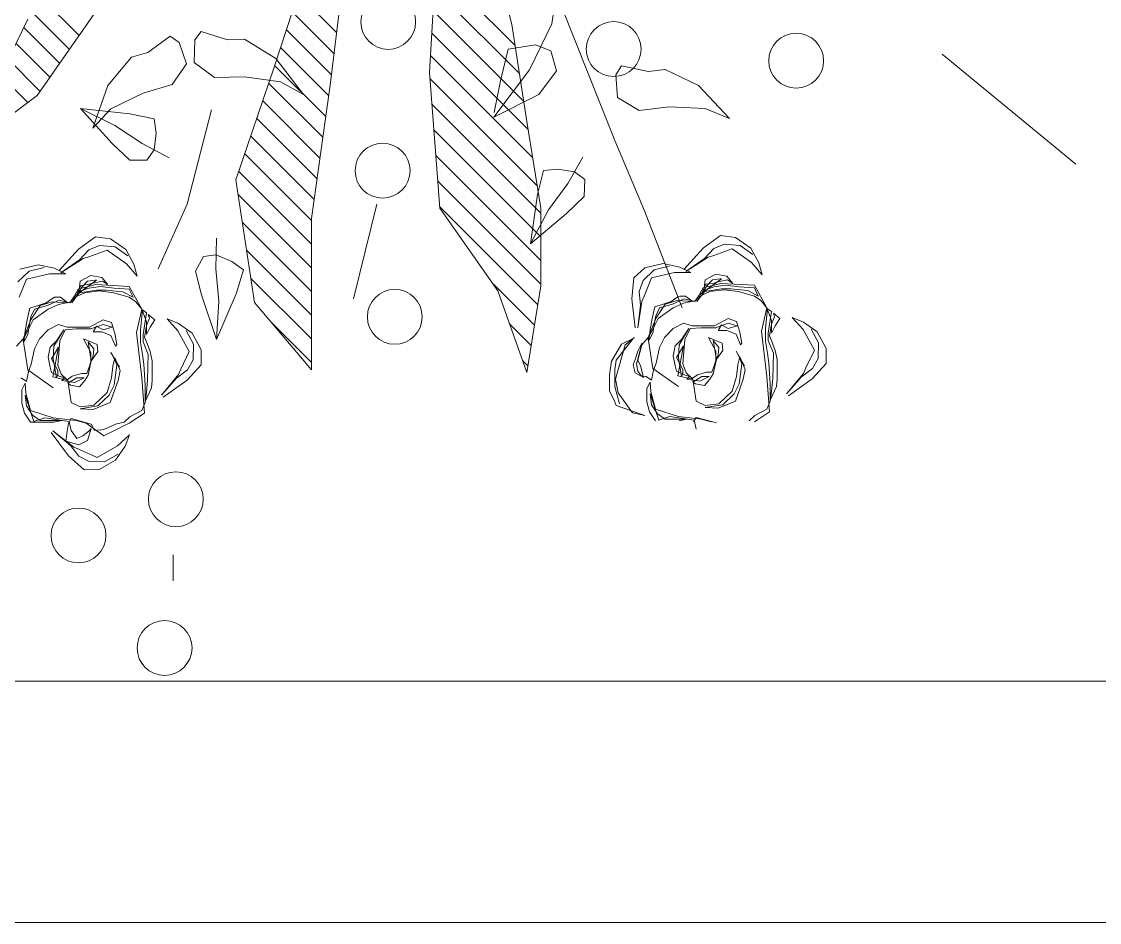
# Model space of a CAD drawing. Header units: millimetres. Extents: x -122165 to 59500, y -31598 to 53500.
# Drawn here: x 11133.9 to 11469.1, y 0 to 280.2 of the extents above; entities that cross this region are included whole.
import ezdxf

# ---------------------------------------------------------------- set-up
doc = ezdxf.new("R2010")
doc.units = ezdxf.units.MM
doc.header["$MEASUREMENT"] = 0
for name, color, linetype, lineweight in [('ARC_A_ R.C.C', 162, 'Continuous', 40), ('ARC_A_R.C.C. Hatch', 8, 'Continuous', 5), ('ARC_A_Steel_1(fabrication)', 46, 'Continuous', 9), ('Lan_Planter', 74, 'Continuous', 13)]:
    doc.layers.add(name, color=color, linetype=linetype, lineweight=lineweight)

# ---------------------------------------------------------------- blocks, each defined once
blk = doc.blocks.new('ARC$1$Existing Layout$0$col gf 180116')
at = {"layer": 'ARC_A_R.C.C. Hatch'}
h = blk.add_hatch(color=256, dxfattribs=at)
h.dxf.hatch_style = 1
h.paths.add_polyline_path([(201.73999, 26.78621), (202.64, 26.78621), (202.64, 26.48621), (201.73999, 26.48621)])
edge = h.paths.add_edge_path()
edge.add_line((216.33999, 22.98621), (216.13999, 22.98621))
edge.add_line((216.13999, 22.98621), (216.13999, 25.58621))
edge.add_line((216.13999, 25.58621), (218.33999, 25.58621))
edge.add_line((218.33999, 25.58621), (218.33999, 22.98621))
edge.add_line((218.33999, 22.98621), (218.03999, 22.98621))
h.paths.add_polyline_path([(207.13999, 25.88621), (207.43999, 25.88621), (207.43999, 26.78621), (207.13999, 26.78621)])
h.paths.add_polyline_path([(208.03999, 20.48621), (208.03999, 20.78621), (207.13999, 20.78621), (207.13999, 20.48621)])
h.paths.add_polyline_path([(202.63999, 32.78621), (202.63999, 32.48621), (201.73999, 32.48621), (201.73999, 32.78621)])
h.paths.add_polyline_path([(191.23999, 20.48621), (191.23999, 20.78621), (190.33999, 20.78621), (190.33999, 20.48621)])
h.paths.add_polyline_path([(184.03999, 20.48621), (184.03999, 20.78621), (183.13999, 20.78621), (183.13999, 20.48621)])
h.paths.add_polyline_path([(220.63999, 14.18621), (220.33999, 14.18621), (220.33999, 13.28621), (220.63999, 13.28621)])
h.paths.add_polyline_path([(220.63999, 20.48621), (220.63999, 20.78621), (219.73999, 20.78621), (219.73999, 20.48621)])
h.paths.add_polyline_path([(220.63999, 25.28621), (220.63999, 25.58621), (219.73999, 25.58621), (219.73999, 25.28621)])
h.paths.add_polyline_path([(220.63999, 32.78621), (220.63999, 32.48621), (219.73999, 32.48621), (219.73999, 32.78621)])
h.paths.add_polyline_path([(220.33999, 37.28621), (220.63999, 37.28621), (220.63999, 38.18621), (220.33999, 38.18621)])
h.paths.add_polyline_path([(201.13999, 43.28621), (201.43999, 43.28621), (201.43999, 44.18621), (201.13999, 44.18621)])
h.paths.add_polyline_path([(196.33999, 43.28621), (196.63999, 43.28621), (196.63999, 44.18621), (196.33999, 44.18621)])
h.paths.add_polyline_path([(190.33999, 43.28621), (190.63999, 43.28621), (190.63999, 44.18621), (190.33999, 44.18621)])
h.paths.add_polyline_path([(207.13999, 43.28621), (207.43999, 43.28621), (207.43999, 44.18621), (207.13999, 44.18621)])
h.paths.add_polyline_path([(220.63999, 56.78621), (220.33999, 56.78621), (220.33999, 55.88621), (220.63999, 55.88621)])
h.paths.add_polyline_path([(220.33999, 50.78621), (220.63999, 50.78621), (220.63999, 49.88621), (220.33999, 49.88621)])
h.paths.add_polyline_path([(226.33999, 50.78621), (226.63999, 50.78621), (226.63999, 49.88621), (226.33999, 49.88621)])
h.paths.add_polyline_path([(220.33999, 43.28621), (220.63999, 43.28621), (220.63999, 44.18621), (220.33999, 44.18621)])
h.paths.add_polyline_path([(232.63999, 44.18621), (232.63999, 43.88621), (231.73999, 43.88621), (231.73999, 44.18621)])
h.paths.add_polyline_path([(232.63999, 50.48621), (232.63999, 50.78621), (231.73999, 50.78621), (231.73999, 50.48621)])
h.paths.add_polyline_path([(232.63999, 55.88621), (232.63999, 56.18621), (231.73999, 56.18621), (231.73999, 55.88621)])
h.paths.add_polyline_path([(213.13999, 43.28621), (213.43999, 43.28621), (213.43999, 44.18621), (213.13999, 44.18621)])
h.paths.add_polyline_path([(226.63999, 7.88621), (226.63999, 8.18621), (225.73999, 8.18621), (225.73999, 7.88621)])
h.paths.add_polyline_path([(226.63999, 13.28621), (226.63999, 13.58621), (225.73999, 13.58621), (225.73999, 13.28621)])
h.paths.add_polyline_path([(201.73999, 20.78621), (201.73999, 20.48621), (202.63999, 20.48621), (202.63999, 20.78621)])
h.paths.add_polyline_path([(184.03999, 25.88621), (184.03999, 26.18621), (183.13999, 26.18621), (183.13999, 25.88621)])
h.paths.add_polyline_path([(183.13999, 14.18621), (183.13999, 13.88621), (184.03999, 13.88621), (184.03999, 14.18621)])
h.paths.add_polyline_path([(202.63999, 13.88621), (202.63999, 14.18621), (201.73999, 14.18621), (201.73999, 13.88621)])
h.paths.add_polyline_path([(196.33999, 13.28621), (196.63999, 13.28621), (196.63999, 14.18621), (196.33999, 14.18621)])
h.paths.add_polyline_path([(190.33999, 13.28621), (190.63999, 13.28621), (190.63999, 14.18621), (190.33999, 14.18621)])
h.paths.add_polyline_path([(196.33999, 25.88621), (196.63999, 25.88621), (196.63999, 26.78621), (196.33999, 26.78621)])
h.paths.add_polyline_path([(190.33999, 25.88621), (190.63999, 25.88621), (190.63999, 26.78621), (190.33999, 26.78621)])
h.paths.add_polyline_path([(214.03999, 13.28621), (214.03999, 13.58621), (213.13999, 13.58621), (213.13999, 13.28621)])
h.paths.add_polyline_path([(213.13999, 20.78621), (213.13999, 20.48621), (214.03999, 20.48621), (214.03999, 20.78621)])
h.paths.add_polyline_path([(213.43999, 26.78621), (213.13999, 26.78621), (213.13999, 25.88621), (213.43999, 25.88621)])
h.paths.add_polyline_path([(214.03999, 32.78621), (214.03999, 32.48621), (213.13999, 32.48621), (213.13999, 32.78621)])
h.paths.add_polyline_path([(214.03999, 7.88621), (214.03999, 8.18621), (213.13999, 8.18621), (213.13999, 7.88621)])
h.paths.add_polyline_path([(226.63999, 20.48621), (226.63999, 20.78621), (225.73999, 20.78621), (225.73999, 20.48621)])
h.paths.add_polyline_path([(226.63999, 25.28621), (226.63999, 25.58621), (225.73999, 25.58621), (225.73999, 25.28621)])
h.paths.add_polyline_path([(226.63999, 32.78621), (226.63999, 32.48621), (225.73999, 32.48621), (225.73999, 32.78621)])
h.paths.add_polyline_path([(226.63999, 37.28621), (226.63999, 37.58621), (225.73999, 37.58621), (225.73999, 37.28621)])
h.paths.add_polyline_path([(225.73999, 44.18621), (225.73999, 43.88621), (226.63999, 43.88621), (226.63999, 44.18621)])
h.paths.add_polyline_path([(226.63999, 56.78621), (226.33999, 56.78621), (226.33999, 55.88621), (226.63999, 55.88621)])
h.paths.add_polyline_path([(214.03999, 55.88621), (214.03999, 56.18621), (213.13999, 56.18621), (213.13999, 55.88621)])
h.paths.add_polyline_path([(213.13999, 37.28621), (213.43999, 37.28621), (213.43999, 38.18621), (213.13999, 38.18621)])
h.paths.add_polyline_path([(214.03999, 50.78621), (213.73999, 50.78621), (213.73999, 49.88621), (214.03999, 49.88621)])
h.paths.add_polyline_path([(207.13999, 37.28621), (207.43999, 37.28621), (207.43999, 38.18621), (207.13999, 38.18621)])
h.paths.add_polyline_path([(207.13999, 49.88621), (207.43999, 49.88621), (207.43999, 50.78621), (207.13999, 50.78621)])
h.paths.add_polyline_path([(183.13999, 50.18621), (183.13999, 49.88621), (184.03999, 49.88621), (184.03999, 50.18621)])
h.paths.add_polyline_path([(183.13999, 38.18621), (183.13999, 37.88621), (184.03999, 37.88621), (184.03999, 38.18621)])
h.paths.add_polyline_path([(201.73999, 37.58621), (201.73999, 37.28621), (202.63999, 37.28621), (202.63999, 37.58621)])
h.paths.add_polyline_path([(196.33999, 37.28621), (196.63999, 37.28621), (196.63999, 38.18621), (196.33999, 38.18621)])
h.paths.add_polyline_path([(190.33999, 37.28621), (190.63999, 37.28621), (190.63999, 38.18621), (190.33999, 38.18621)])
h.paths.add_polyline_path([(201.13999, 49.88621), (201.43999, 49.88621), (201.43999, 50.78621), (201.13999, 50.78621)])
h.paths.add_polyline_path([(196.33999, 49.88621), (196.63999, 49.88621), (196.63999, 50.78621), (196.33999, 50.78621)])
h.paths.add_polyline_path([(190.33999, 49.88621), (190.63999, 49.88621), (190.63999, 50.78621), (190.33999, 50.78621)])
h.paths.add_polyline_path([(220.63999, 8.18621), (220.33999, 8.18621), (220.33999, 7.28621), (220.63999, 7.28621)])
h.paths.add_polyline_path([(195.73999, 20.48621), (195.73999, 20.78621), (196.63999, 20.78621), (196.63999, 20.48621)])
h.paths.add_polyline_path([(183.13999, 43.58621), (183.13999, 43.28621), (184.03999, 43.28621), (184.03999, 43.58621)])
blk = doc.blocks.new('ARC')
at = {"layer": 'ARC_A_Steel_1(fabrication)'}
for p, q in [((7499.96, 75, -1.49), (11999.93, 75, -1.49)), ((7499.96, 0, -1.49), (11999.93, 0, -1.49))]:
    blk.add_line(p, q, dxfattribs=at)
at = {"layer": 'ARC_A_ R.C.C', "extrusion": (4.48937e-09, -4.26518e-20, 1), "xscale": 999.9941761349517, "yscale": 999.9941761349517, "zscale": 999.9941761349517}
blk.add_blockref('ARC$1$Existing Layout$0$col gf 180116', (-183138.93, -13286.14, -0.89), dxfattribs=at)
blk = doc.blocks.new('b-85')
at = {"color": 97, "true_color": 0x446a2a}
for p, q in [((-268.25, 213.2), (-337.17, 305.99)), ((-273.97, 220.9), (-251.45, 243.43)), ((-252.35, 243.87), (-205.7, 220.87)), ((-264.73, 210.75), (-238.45, 237.02)), ((-253.27, 202.81), (-225.46, 230.62)), ((-241.82, 194.86), (-212.47, 224.21)), ((-112.39, 105.07), (-268.25, 213.2)), ((-230.37, 186.91), (-199.05, 218.23)), ((-218.92, 178.97), (-185.16, 212.73)), ((-278.86, 177.92), (-307.48, 151.85)), ((-292.64, 149.55), (-278.86, 177.92)), ((-283.1, 137.28), (-278.86, 177.92)), ((-294.91, 167.81), (-259.87, 155.38)), ((-279.2, 153.05), (-294.91, 167.81)), ((-307.48, 151.85), (-321.27, 137.28)), ((-266.22, 126.35), (-279.2, 153.05)), ((-259.87, 155.38), (-236.77, 135.95)), ((-307.48, 127.31), (-292.64, 149.55)), ((-321.27, 137.28), (-321.27, 123.47)), ((-287.34, 117.34), (-283.1, 137.28)), ((-236.77, 135.95), (-232.82, 122.55)), ((-319.15, 105.07), (-307.48, 127.31)), ((-259, 102.74), (-266.22, 126.35)), ((-321.27, 123.47), (-312.79, 117.34)), ((-312.79, 117.34), (-299, 115.8)), ((-299, 115.8), (-287.34, 117.34)), ((-232.82, 122.55), (-219.63, 104.2)), ((-665.86, 102), (-644.66, 102)), ((-242.15, 90.89), (-259, 102.74)), ((-219.63, 104.2), (-224.67, 97.04)), ((-279.92, 70.55), (-357.32, 90.49)), ((-224.67, 97.04), (-242.15, 90.89)), ((-241.14, 84.57), (-253.44, 68.05)), ((-222.61, 84.2), (-241.14, 84.57)), ((-215.58, 78.96), (-222.61, 84.2)), ((-222.38, 57.41), (-215.58, 78.96)), ((-253.44, 68.05), (-252.92, 43.37)), ((-221.95, 43.45), (-222.38, 57.41)), ((-437.9, 35.28), (-337.17, 50.62)), ((-428.79, -11.5), (-371.97, 45.32)), ((-409.39, -11.5), (-349.08, 48.8)), ((-389.99, -11.5), (-330.24, 48.25)), ((-337.17, 50.62), (-244.93, 19.17)), ((-467.58, -11.5), (-417.73, 38.35)), ((-448.18, -11.5), (-394.85, 41.83)), ((-370.59, -11.5), (-315.77, 43.32)), ((-353.39, -13.69), (-301.3, 38.39)), ((-252.92, 43.37), (-256.91, 13.95)), ((-237.81, 17.78), (-221.95, 43.45)), ((-493.04, -11.5), (-437.9, 35.28)), ((-336.38, -16.08), (-286.84, 33.46)), ((-319.37, -18.47), (-272.37, 28.53)), ((-486.98, -11.5), (-453.07, 22.4)), ((-302.36, -20.86), (-257.9, 23.6)), ((-285.35, -23.25), (-243.42, 18.68)), ((-267.21, -4.99), (-237.81, 17.78)), ((-244.93, 19.17), (-198.27, 3.83)), ((-268.34, -25.64), (-228.83, 13.88)), ((-256.91, 13.95), (-267.21, -4.99)), ((-251.21, -27.9), (-214.23, 9.08)), ((-216.68, -32.17), (-173.71, 10.8)), ((-233.94, -30.03), (-199.63, 4.28)), ((-368.98, -11.5), (-493.04, -11.5)), ((-259.77, -26.84), (-368.98, -11.5)), ((-135.72, -42.18), (-259.77, -26.84)), ((-357.32, -65.19), (-434.72, -46.01)), ((-226.98, -178.25), (-100.31, -51.59)), ((-249.91, -181.79), (-166.61, -98.49)), ((-403.3, -199.39), (-317.2, -113.29)), ((-383.91, -199.39), (-296.21, -111.7)), ((-364.51, -199.39), (-275.22, -110.11)), ((-360.5, -116.57), (-249.17, -108.13)), ((-342.14, -196.42), (-254.23, -108.52)), ((-318.99, -192.67), (-235.29, -108.97)), ((-295.85, -188.92), (-216.99, -110.07)), ((-272.85, -185.33), (-198.7, -111.18)), ((-249.17, -108.13), (-185.55, -111.97)), ((-439.59, -196.89), (-359.17, -116.47)), ((-428.36, -164.12), (-360.5, -116.57)), ((-422.7, -199.39), (-338.18, -114.88)), ((-130.42, -155.68), (-209.94, -175.62)), ((-495.16, -187.89), (-428.36, -164.12)), ((-456.29, -194.18), (-421.21, -159.11)), ((-285.82, -161), (-267.28, -197.79)), ((-247.03, -190.08), (-285.82, -161)), ((-256.09, -166.39), (-281.99, -161.15)), ((-230.24, -172.69), (-256.09, -166.39)), ((-472.98, -191.48), (-455.15, -173.65)), ((-209.94, -175.62), (-289.46, -187.89)), ((-226.5, -195.11), (-230.24, -172.69)), ((-489.68, -188.78), (-485.27, -184.37)), ((-424.12, -199.39), (-495.16, -187.89)), ((-349.36, -196.75), (-389.81, -190.95)), ((-389.81, -190.95), (-364.86, -220.56)), ((-361.99, -205.82), (-389.81, -190.95)), ((-289.46, -187.89), (-360.5, -199.39)), ((-209.36, -208.51), (-247.03, -190.08)), ((-360.5, -199.39), (-424.12, -199.39)), ((-329.6, -201.76), (-349.36, -196.75)), ((-328.51, -213.47), (-329.6, -201.76)), ((-267.28, -197.79), (-247.88, -212.33)), ((-231.59, -207.65), (-226.5, -195.11)), ((-340.33, -221.51), (-361.99, -205.82)), ((-247.88, -212.33), (-231.59, -207.65)), ((-191.05, -211.33), (-209.36, -208.51)), ((-364.86, -220.56), (-350.83, -234.9)), ((-330.58, -227.19), (-328.51, -213.47)), ((-304.98, -260), (-195.09, -216.48)), ((-318.56, -234.02), (-340.33, -221.51)), ((-337.03, -235.43), (-330.58, -227.19)), ((-362.7, -284.31), (-304.98, -260)), ((-269.77, -262.42), (-280.42, -280.05)), ((-251.29, -261.01), (-269.77, -262.42)), ((-243.79, -265.54), (-251.29, -261.01)), ((-248.48, -287.64), (-243.79, -265.54)), ((-280.42, -280.05), (-277.53, -304.56)), ((-246.71, -301.51), (-248.48, -287.64)), ((-277.53, -304.56), (-278.67, -334.23)), ((-260.03, -328.58), (-246.71, -301.51)), ((-287.11, -354.07), (-260.03, -328.58)), ((-278.67, -334.23), (-287.11, -354.07)), ((-324.45, -638.06), (-234.32, -528.39))]:
    blk.add_line(p, q, dxfattribs=at)
at = {"color": 30, "true_color": 0xef731a}
for p, q in [((-467.69, 224.78), (-473.63, 230.15)), ((-528.55, 223.7), (-535.98, 218.87)), ((-513.71, 223.17), (-535.23, 216.19)), ((-530.04, 217.26), (-522.62, 222.09)), ((-520.39, 225.85), (-528.55, 223.7)), ((-526.33, 218.87), (-518.16, 221.02)), ((-522.62, 222.09), (-513.71, 223.17)), ((-509.26, 225.85), (-520.39, 225.85)), ((-518.16, 221.02), (-512.23, 222.63)), ((-512.23, 222.63), (-504.06, 223.17)), ((-504.06, 223.17), (-509.26, 225.85)), ((-507.77, 200.08), (-492.93, 221.02)), ((-499.61, 226.39), (-502.58, 222.09)), ((-502.58, 222.09), (-494.41, 220.48)), ((-492.93, 221.02), (-468.44, 224.78)), ((-469.92, 224.24), (-461.01, 223.17)), ((-463.98, 221.02), (-469.92, 224.24)), ((-468.44, 224.78), (-452.11, 216.73)), ((-451.37, 218.34), (-467.69, 224.78)), ((-450.62, 218.87), (-463.98, 221.02)), ((-461.01, 223.17), (-452.11, 221.56)), ((-452.11, 221.56), (-442.46, 219.41)), ((-418.71, 222.09), (-433.55, 228)), ((-420.94, 229.07), (-412.03, 219.95)), ((-414.26, 203.31), (-418.71, 222.09)), ((-410.54, 227.46), (-406.83, 212.43)), ((-535.98, 218.87), (-535.98, 212.43)), ((-535.98, 212.43), (-535.98, 199.55)), ((-535.23, 216.19), (-532.27, 207.06)), ((-534.49, 210.82), (-530.04, 217.26)), ((-532.27, 200.08), (-526.33, 218.87)), ((-494.41, 220.48), (-488.48, 218.34)), ((-488.48, 218.34), (-475.86, 215.65)), ((-475.86, 215.65), (-467.69, 211.36)), ((-452.11, 216.73), (-443.2, 204.38)), ((-440.23, 210.82), (-451.37, 218.34)), ((-449.14, 218.34), (-450.62, 218.87)), ((-443.2, 215.65), (-449.14, 218.34)), ((-440.23, 204.92), (-443.2, 215.65)), ((-442.46, 219.41), (-440.23, 212.43)), ((-440.23, 212.43), (-438.01, 205.99)), ((-412.03, 219.95), (-409.06, 207.6)), ((-406.83, 212.43), (-409.8, 199.01)), ((-532.27, 207.06), (-535.23, 187.2)), ((-534.49, 193.11), (-534.49, 210.82)), ((-490.7, 202.77), (-482.54, 204.38)), ((-482.54, 204.38), (-474.37, 202.77)), ((-467.69, 211.36), (-460.27, 204.38)), ((-460.27, 204.38), (-455.82, 195.79)), ((-443.2, 204.38), (-439.49, 195.79)), ((-437.26, 201.16), (-440.23, 210.82)), ((-435.78, 195.25), (-440.23, 204.92)), ((-438.01, 205.99), (-434.3, 200.62)), ((-414.26, 189.88), (-414.26, 203.31)), ((-544.39, 201.95), (-563.54, 187.65)), ((-556.41, 183.3), (-542.92, 200.38)), ((-542.92, 200.38), (-554.98, 186.12)), ((-535.98, 199.55), (-534.49, 193.11)), ((-534.49, 181.3), (-532.27, 200.08)), ((-498.87, 200.62), (-501.84, 188.27)), ((-484.02, 200.08), (-499.61, 197.4)), ((-499.61, 197.4), (-497.38, 196.33)), ((-499.61, 190.96), (-498.12, 195.25)), ((-474.37, 195.79), (-498.87, 200.62)), ((-498.12, 195.25), (-495.16, 201.69)), ((-497.38, 196.33), (-493.67, 196.33)), ((-489.22, 196.33), (-496.64, 193.64)), ((-495.16, 201.69), (-490.7, 202.77)), ((-493.67, 196.33), (-484.02, 201.69)), ((-469.18, 194.72), (-489.22, 196.33)), ((-484.02, 201.69), (-474.37, 195.79)), ((-473.63, 199.55), (-484.02, 200.08)), ((-474.37, 202.77), (-469.18, 197.4)), ((-460.27, 191.5), (-473.63, 199.55)), ((-469.18, 197.4), (-460.27, 191.5)), ((-460.27, 190.42), (-469.18, 194.72)), ((-455.82, 195.79), (-458.05, 188.81)), ((-439.49, 195.79), (-437.26, 185.59)), ((-438.01, 188.27), (-437.26, 201.16)), ((-438.01, 186.66), (-435.78, 195.25)), ((-434.3, 200.62), (-433.55, 199.01)), ((-433.55, 199.01), (-433.55, 194.18)), ((-409.8, 199.01), (-414.26, 189.88)), ((-411.77, 195.48), (-394.1, 179.39)), ((-563.54, 187.65), (-574.89, 174.8)), ((-554.98, 186.12), (-563.83, 179.28)), ((-554.53, 179.15), (-551.56, 189.88)), ((-551.56, 189.88), (-543.4, 188.81)), ((-542.66, 185.59), (-549.34, 180.76)), ((-543.4, 188.81), (-536.72, 187.74)), ((-535.23, 187.2), (-542.66, 185.59)), ((-533.01, 185.59), (-537.46, 168.95)), ((-536.72, 187.74), (-533.01, 185.59)), ((-519.65, 185.59), (-523.36, 178.07)), ((-501.84, 188.27), (-519.65, 185.59)), ((-507.03, 178.61), (-505.55, 186.13)), ((-505.55, 186.13), (-504.06, 188.27)), ((-504.06, 188.27), (-499.61, 180.76)), ((-503.32, 182.37), (-501.84, 193.11)), ((-501.84, 193.11), (-499.61, 190.96)), ((-496.64, 193.64), (-501.09, 188.81)), ((-501.09, 188.81), (-498.12, 184.52)), ((-459.53, 181.3), (-460.27, 190.42)), ((-458.05, 188.81), (-458.05, 170.56)), ((-433.55, 194.18), (-438.01, 188.27)), ((-432.81, 182.91), (-438.01, 186.66)), ((-437.26, 185.59), (-426.87, 179.68)), ((-413.39, 194.06), (-402.77, 178.7)), ((-401.62, 175.76), (-413.39, 194.06)), ((-563.83, 179.28), (-568.13, 170.84)), ((-564.98, 164.23), (-558.19, 178.69)), ((-558.19, 178.69), (-556.41, 183.3)), ((-550.82, 172.17), (-554.53, 179.15)), ((-549.34, 180.76), (-547.11, 175.93)), ((-536.72, 173.24), (-534.49, 181.3)), ((-525.59, 167.34), (-524.84, 178.07)), ((-524.84, 178.07), (-522.62, 163.58)), ((-523.36, 178.07), (-521.88, 166.8)), ((-501.84, 174.32), (-507.03, 178.61)), ((-499.61, 174.85), (-503.32, 182.37)), ((-499.61, 180.76), (-499.61, 174.85)), ((-498.12, 184.52), (-495.9, 177)), ((-495.9, 177), (-495.9, 172.71)), ((-459.53, 169.48), (-459.53, 181.3)), ((-438.01, 185.05), (-428.36, 177.54)), ((-433.55, 182.37), (-438.01, 185.05)), ((-429.84, 174.32), (-433.55, 182.37)), ((-419.45, 164.65), (-432.81, 182.91)), ((-431.33, 180.76), (-423.9, 177.54)), ((-429.84, 178.61), (-431.33, 180.76)), ((-429.84, 179.15), (-425.39, 177)), ((-420.19, 178.07), (-429.84, 179.15)), ((-427.62, 164.65), (-429.84, 178.61)), ((-428.36, 177.54), (-426.13, 171.1)), ((-426.87, 179.68), (-423.16, 165.19)), ((-425.39, 177), (-420.19, 172.17)), ((-423.9, 177.54), (-423.16, 172.17)), ((-415.74, 169.48), (-420.19, 178.07)), ((-402.77, 178.7), (-394.62, 171.03)), ((-394.1, 179.39), (-384.05, 165.49)), ((-574.89, 174.8), (-574.6, 162.56)), ((-568.13, 170.84), (-568.38, 158.09)), ((-541.17, 168.95), (-550.82, 172.17)), ((-547.11, 175.93), (-543.4, 171.1)), ((-547.11, 158.75), (-536.72, 173.24)), ((-543.4, 171.1), (-541.17, 168.95)), ((-537.46, 168.95), (-542.66, 166.26)), ((-497.38, 171.63), (-501.84, 174.32)), ((-485.51, 168.95), (-497.38, 171.63)), ((-495.9, 172.71), (-489.96, 170.56)), ((-489.96, 170.56), (-486.25, 169.48)), ((-486.25, 169.48), (-478.09, 163.58)), ((-469.92, 171.63), (-485.51, 168.95)), ((-485.51, 169.48), (-481.8, 167.34)), ((-478.83, 169.48), (-485.51, 169.48)), ((-475.86, 171.1), (-478.83, 169.48)), ((-467.69, 175.39), (-475.86, 171.1)), ((-475.86, 166.8), (-469.92, 171.63)), ((-472.15, 164.12), (-467.69, 175.39)), ((-455.82, 159.29), (-459.53, 169.48)), ((-458.05, 170.56), (-452.11, 159.29)), ((-428.36, 162.51), (-429.84, 174.32)), ((-426.13, 171.1), (-424.65, 161.43)), ((-423.16, 172.17), (-421.68, 166.26)), ((-420.19, 172.17), (-419.45, 165.73)), ((-417.22, 160.36), (-415.74, 169.48)), ((-400.3, 170.99), (-401.62, 175.76)), ((-394.95, 155.94), (-400.3, 170.99)), ((-394.62, 171.03), (-391.17, 162.21)), ((-574.6, 162.56), (-567.03, 149.06)), ((-555.37, 147.48), (-564.98, 164.23)), ((-542.66, 166.26), (-541.91, 158.75)), ((-519.65, 153.38), (-525.59, 167.34)), ((-522.62, 163.58), (-513.71, 154.45)), ((-521.88, 166.8), (-511.48, 156.06)), ((-481.8, 167.34), (-475.86, 166.8)), ((-478.09, 163.58), (-472.15, 164.12)), ((-464.73, 152.84), (-461.76, 160.36)), ((-461.76, 167.34), (-457.3, 164.65)), ((-461.76, 160.36), (-461.76, 167.34)), ((-457.3, 164.65), (-460.27, 159.29)), ((-460.27, 159.29), (-458.05, 151.77)), ((-458.05, 151.77), (-455.82, 159.29)), ((-452.11, 159.29), (-454.33, 152.31)), ((-429.84, 150.7), (-428.36, 162.51)), ((-427.62, 157.14), (-427.62, 164.65)), ((-424.65, 161.43), (-426.13, 150.16)), ((-423.16, 165.19), (-424.65, 137.81)), ((-423.16, 155.53), (-417.22, 160.36)), ((-420.19, 159.82), (-423.16, 155.53)), ((-421.68, 166.26), (-420.19, 159.82)), ((-419.45, 165.73), (-419.45, 164.65)), ((-391.17, 162.21), (-392.16, 149.5)), ((-384.05, 165.49), (-385.53, 153.34)), ((-568.38, 158.09), (-562.1, 147.06)), ((-536.72, 137.81), (-547.11, 158.75)), ((-541.91, 158.75), (-537.46, 149.09)), ((-501.84, 146.94), (-519.65, 153.38)), ((-513.71, 154.45), (-505.55, 150.16)), ((-511.48, 156.06), (-499.61, 152.31)), ((-499.61, 152.31), (-489.96, 151.23)), ((-478.83, 152.84), (-490.7, 145.86)), ((-489.96, 151.23), (-483.28, 149.62)), ((-484.76, 149.62), (-478.83, 152.84)), ((-473.63, 149.09), (-464.73, 152.84)), ((-454.33, 152.31), (-463.24, 149.62)), ((-433.55, 137.81), (-429.84, 150.7)), ((-429.1, 143.18), (-427.62, 157.14)), ((-406.14, 140.2), (-394.95, 155.94)), ((-385.53, 153.34), (-394.39, 140.64)), ((-567.03, 149.06), (-555.68, 141.3)), ((-546.19, 137.69), (-555.37, 147.48)), ((-537.46, 149.09), (-535.98, 142.11)), ((-535.98, 142.11), (-531.52, 137.28)), ((-505.55, 150.16), (-489.22, 148.01)), ((-493.67, 145.33), (-501.84, 146.94)), ((-483.28, 149.62), (-493.67, 145.33)), ((-489.22, 148.01), (-484.76, 149.62)), ((-472.15, 148.01), (-473.63, 149.09)), ((-463.24, 149.62), (-472.15, 148.01)), ((-433.55, 134.59), (-429.1, 143.18)), ((-426.13, 150.16), (-426.87, 137.81)), ((-392.16, 149.5), (-399.49, 139.13)), ((-555.68, 141.3), (-546.19, 137.69)), ((-528.55, 125.46), (-536.72, 137.81)), ((-531.52, 137.28), (-526.33, 127.61)), ((-424.65, 137.81), (-443.2, 127.61)), ((-437.26, 132.44), (-433.55, 137.81)), ((-426.87, 137.81), (-433.55, 134.59)), ((-416.23, 131.35), (-406.14, 140.2)), ((-406.43, 134.02), (-416.23, 131.35)), ((-394.39, 140.64), (-406.43, 134.02)), ((-499.61, 127.61), (-528.55, 125.46)), ((-526.33, 127.61), (-519.65, 124.93)), ((-519.65, 124.93), (-511.48, 123.85)), ((-518.91, 124.93), (-507.77, 119.56)), ((-505.55, 124.93), (-518.91, 124.93)), ((-511.48, 123.85), (-501.09, 122.78)), ((-488.48, 126), (-505.55, 124.93)), ((-462.5, 131.91), (-499.61, 127.61)), ((-480.31, 127.08), (-488.48, 126)), ((-470.66, 128.69), (-480.31, 127.08)), ((-480.31, 122.24), (-469.92, 126.54)), ((-478.09, 120.63), (-469.92, 123.85)), ((-460.27, 128.69), (-470.66, 128.69)), ((-469.92, 126.54), (-463.98, 126.54)), ((-469.92, 123.85), (-466.21, 125.46)), ((-466.21, 125.46), (-456.56, 123.85)), ((-463.98, 126.54), (-446.17, 123.85)), ((-463.98, 123.85), (-453.59, 123.85)), ((-458.05, 120.63), (-463.98, 123.85)), ((-443.2, 127.61), (-462.5, 131.91)), ((-443.94, 127.08), (-460.27, 128.69)), ((-456.56, 123.85), (-450.62, 121.17)), ((-453.59, 123.85), (-443.2, 127.61)), ((-446.17, 123.85), (-443.94, 127.08)), ((-443.2, 127.61), (-437.26, 132.44)), ((-507.77, 119.56), (-501.84, 119.02)), ((-501.84, 119.02), (-495.16, 119.02)), ((-501.09, 122.78), (-480.31, 122.24)), ((-495.16, 119.02), (-485.51, 119.02)), ((-485.51, 119.02), (-478.09, 120.63)), ((-452.11, 116.88), (-458.05, 120.63)), ((-447.65, 122.24), (-452.11, 116.88)), ((-450.62, 121.17), (-447.65, 122.24)), ((-515.34, 109.93), (-501.42, 90.5)), ((-513.75, 111.37), (-499.72, 99.04)), ((-496.94, 97.55), (-513.75, 111.37)), ((-451.14, 106.9), (-461.1, 97.91)), ((-454.92, 97.48), (-451.14, 106.9)), ((-357.32, 90.49), (-410.33, 114.27)), ((-499.72, 99.04), (-493.06, 90.05)), ((-492.36, 95.69), (-496.94, 97.55)), ((-461.1, 97.91), (-478.03, 88.62)), ((-462.9, 86.29), (-454.92, 97.48)), ((-501.42, 90.5), (-488.79, 78.91)), ((-493.06, 90.05), (-484.7, 85.6)), ((-478.03, 88.62), (-492.36, 95.69)), ((-471.96, 85.11), (-460.8, 91.18)), ((-484.7, 85.6), (-471.96, 85.11)), ((-476.54, 78.97), (-462.9, 86.29)), ((-431.59, 78.67), (-412.16, 83.68)), ((-412.16, 83.68), (-400.08, 77)), ((-488.79, 78.91), (-476.54, 78.97)), ((-468.26, 66.24), (-431.59, 78.67)), ((-400.08, 77), (-398.82, 66.61)), ((-430.64, 50.28), (-468.26, 66.24)), ((-436.76, 64.57), (-468.26, 66.24)), ((-410.11, 66.79), (-436.76, 64.57)), ((-385, 66.23), (-410.11, 66.79)), ((-398.82, 66.61), (-404.15, 53.8)), ((-404.15, 53.8), (-411.14, 44.34)), ((-411.14, 44.34), (-430.64, 50.28)), ((-350.83, -234.9), (-337.03, -235.43)), ((-517.85, -259.6), (-510.42, -255.84)), ((-510.42, -255.84), (-497.06, -255.84)), ((-497.06, -255.84), (-485.93, -257.45)), ((-530.46, -284.83), (-522.3, -261.21)), ((-511.91, -262.82), (-528.24, -274.63)), ((-522.3, -261.21), (-517.85, -259.6)), ((-506.71, -260.13), (-520.81, -263.89)), ((-500.78, -260.67), (-511.91, -262.82)), ((-492.61, -260.13), (-506.71, -260.13)), ((-472.57, -268.72), (-500.78, -260.67)), ((-485.19, -261.21), (-492.61, -260.13)), ((-485.93, -257.45), (-471.83, -265.5)), ((-467.38, -275.16), (-485.19, -261.21)), ((-466.63, -276.24), (-472.57, -268.72)), ((-471.83, -265.5), (-467.38, -275.16)), ((-528.24, -274.63), (-530.46, -284.83)), ((-499.29, -283.75), (-495.58, -276.77)), ((-489.64, -281.07), (-499.29, -283.75)), ((-497.81, -281.61), (-498.55, -285.9)), ((-494.1, -278.92), (-497.81, -281.61)), ((-495.58, -276.77), (-488.9, -275.16)), ((-488.16, -277.85), (-494.1, -278.92)), ((-485.19, -278.92), (-489.64, -281.07)), ((-488.9, -275.16), (-484.45, -276.77)), ((-482.22, -279.46), (-488.16, -277.85)), ((-472.57, -282.14), (-485.19, -278.92)), ((-484.45, -276.77), (-477.77, -278.92)), ((-471.09, -282.14), (-482.22, -279.46)), ((-477.77, -278.92), (-471.09, -282.14)), ((-466.63, -287.51), (-472.57, -282.14)), ((-458.47, -276.77), (-434.72, -274.09)), ((-458.47, -278.92), (-439.91, -281.07)), ((-436.95, -282.14), (-458.47, -278.92)), ((-439.91, -281.07), (-428.78, -280)), ((-432.49, -284.29), (-436.95, -282.14)), ((-434.72, -274.09), (-417.65, -275.7)), ((-428.78, -280), (-419.88, -283.22)), ((-417.65, -275.7), (-409.48, -284.83)), ((-527.49, -288.58), (-534.92, -293.42)), ((-512.65, -289.12), (-534.17, -296.1)), ((-528.98, -295.03), (-521.56, -290.2)), ((-519.33, -286.44), (-527.49, -288.58)), ((-525.27, -293.42), (-517.1, -291.27)), ((-521.56, -290.2), (-512.65, -289.12)), ((-508.2, -286.44), (-519.33, -286.44)), ((-517.1, -291.27), (-511.17, -289.66)), ((-511.17, -289.66), (-503, -289.12)), ((-503, -289.12), (-508.2, -286.44)), ((-506.71, -312.21), (-491.87, -291.27)), ((-498.55, -285.9), (-501.52, -290.2)), ((-501.52, -290.2), (-493.35, -291.81)), ((-491.87, -291.27), (-467.38, -287.51)), ((-468.86, -288.05), (-459.95, -289.12)), ((-462.92, -291.27), (-468.86, -288.05)), ((-467.38, -287.51), (-451.05, -295.56)), ((-450.31, -293.95), (-466.63, -287.51)), ((-449.56, -293.42), (-462.92, -291.27)), ((-459.95, -289.12), (-451.05, -290.73)), ((-451.05, -290.73), (-441.4, -292.88)), ((-442.17, -315.21), (-362.7, -284.31)), ((-417.65, -290.2), (-432.49, -284.29)), ((-419.88, -283.22), (-410.97, -292.34)), ((-413.2, -308.98), (-417.65, -290.2)), ((-409.48, -284.83), (-405.77, -299.86)), ((-534.17, -296.1), (-531.21, -305.23)), ((-533.43, -301.47), (-528.98, -295.03)), ((-531.21, -312.21), (-525.27, -293.42)), ((-493.35, -291.81), (-487.42, -293.95)), ((-487.42, -293.95), (-474.8, -296.64)), ((-474.8, -296.64), (-466.63, -300.93)), ((-451.05, -295.56), (-442.14, -307.91)), ((-439.17, -301.47), (-450.31, -293.95)), ((-448.08, -293.95), (-449.56, -293.42)), ((-442.14, -296.64), (-448.08, -293.95)), ((-439.17, -307.37), (-442.14, -296.64)), ((-441.4, -292.88), (-439.17, -299.86)), ((-439.17, -299.86), (-436.95, -306.3)), ((-410.97, -292.34), (-408, -304.69)), ((-405.77, -299.86), (-408.74, -313.28)), ((-531.21, -305.23), (-534.17, -325.09)), ((-533.43, -319.18), (-533.43, -301.47)), ((-489.64, -309.52), (-481.48, -307.91)), ((-481.48, -307.91), (-473.31, -309.52)), ((-466.63, -300.93), (-459.21, -307.91)), ((-459.21, -307.91), (-454.76, -316.5)), ((-442.14, -307.91), (-438.43, -316.5)), ((-436.2, -311.13), (-439.17, -301.47)), ((-434.72, -317.04), (-439.17, -307.37)), ((-436.95, -306.3), (-433.23, -311.67)), ((-413.2, -322.4), (-413.2, -308.98)), ((-534.92, -312.74), (-533.43, -319.18)), ((-533.43, -330.99), (-531.21, -312.21)), ((-497.81, -311.67), (-500.78, -324.02)), ((-482.96, -312.21), (-498.55, -314.89)), ((-498.55, -314.89), (-496.32, -315.96)), ((-498.55, -321.33), (-497.06, -317.04)), ((-473.31, -316.5), (-497.81, -311.67)), ((-497.06, -317.04), (-494.1, -310.59)), ((-496.32, -315.96), (-492.61, -315.96)), ((-488.16, -315.96), (-495.58, -318.65)), ((-494.1, -310.59), (-489.64, -309.52)), ((-492.61, -315.96), (-482.96, -310.59)), ((-468.12, -317.57), (-488.16, -315.96)), ((-482.96, -310.59), (-473.31, -316.5)), ((-472.57, -312.74), (-482.96, -312.21)), ((-473.31, -309.52), (-468.12, -314.89)), ((-459.21, -320.79), (-472.57, -312.74)), ((-468.12, -314.89), (-459.21, -320.79)), ((-459.21, -321.87), (-468.12, -317.57)), ((-454.76, -316.5), (-456.99, -323.48)), ((-438.43, -316.5), (-436.2, -326.7)), ((-436.95, -324.02), (-436.2, -311.13)), ((-436.95, -325.63), (-434.72, -317.04)), ((-433.23, -311.67), (-432.49, -313.28)), ((-432.49, -313.28), (-432.49, -318.11)), ((-408.74, -313.28), (-413.2, -322.4)), ((-410.71, -316.81), (-393.04, -332.9)), ((-534.17, -325.09), (-541.6, -326.7)), ((-531.95, -326.7), (-536.4, -343.34)), ((-535.66, -324.55), (-531.95, -326.7)), ((-518.59, -326.7), (-522.3, -334.22)), ((-500.78, -324.02), (-518.59, -326.7)), ((-505.97, -333.68), (-504.49, -326.16)), ((-504.49, -326.16), (-503, -324.02)), ((-503, -324.02), (-498.55, -331.53)), ((-502.26, -329.92), (-500.78, -319.18)), ((-500.78, -319.18), (-498.55, -321.33)), ((-495.58, -318.65), (-500.03, -323.48)), ((-500.03, -323.48), (-497.06, -327.77)), ((-458.47, -330.99), (-459.21, -321.87)), ((-456.99, -323.48), (-456.99, -341.73)), ((-432.49, -318.11), (-436.95, -324.02)), ((-431.75, -329.38), (-436.95, -325.63)), ((-436.2, -326.7), (-425.81, -332.6)), ((-412.33, -318.23), (-401.71, -333.59)), ((-400.56, -336.53), (-412.33, -318.23)), ((-535.66, -339.05), (-533.43, -330.99)), ((-524.53, -344.95), (-523.78, -334.22)), ((-523.78, -334.22), (-521.56, -348.71)), ((-522.3, -334.22), (-520.81, -345.49)), ((-500.78, -337.97), (-505.97, -333.68)), ((-498.55, -337.44), (-502.26, -329.92)), ((-498.55, -331.53), (-498.55, -337.44)), ((-497.06, -327.77), (-494.84, -335.29)), ((-494.84, -335.29), (-494.84, -339.58)), ((-458.47, -342.8), (-458.47, -330.99)), ((-436.95, -327.24), (-427.3, -334.75)), ((-432.49, -329.92), (-436.95, -327.24)), ((-428.78, -337.97), (-432.49, -329.92)), ((-418.39, -347.64), (-431.75, -329.38)), ((-430.27, -331.53), (-422.84, -334.75)), ((-428.78, -333.68), (-430.27, -331.53)), ((-428.78, -333.14), (-424.33, -335.29)), ((-419.13, -334.22), (-428.78, -333.14)), ((-426.55, -347.64), (-428.78, -333.68)), ((-427.3, -334.75), (-425.07, -341.19)), ((-425.81, -332.6), (-422.1, -347.1)), ((-424.33, -335.29), (-419.13, -340.12)), ((-422.84, -334.75), (-422.1, -340.12)), ((-414.68, -342.8), (-419.13, -334.22)), ((-401.71, -333.59), (-393.56, -341.26)), ((-393.04, -332.9), (-382.99, -346.8)), ((-496.32, -340.66), (-500.78, -337.97)), ((-484.45, -343.34), (-496.32, -340.66)), ((-494.84, -339.58), (-488.9, -341.73)), ((-488.9, -341.73), (-485.19, -342.8)), ((-485.19, -342.8), (-477.02, -348.71)), ((-468.86, -340.66), (-484.45, -343.34)), ((-484.45, -342.8), (-480.74, -344.95)), ((-477.77, -342.8), (-484.45, -342.8)), ((-474.8, -341.19), (-477.77, -342.8)), ((-466.63, -336.9), (-474.8, -341.19)), ((-474.8, -345.49), (-468.86, -340.66)), ((-471.09, -348.17), (-466.63, -336.9)), ((-454.76, -353), (-458.47, -342.8)), ((-456.99, -341.73), (-451.05, -353)), ((-427.3, -349.78), (-428.78, -337.97)), ((-425.07, -341.19), (-423.59, -350.86)), ((-422.1, -340.12), (-420.62, -346.03)), ((-419.13, -340.12), (-418.39, -346.56)), ((-416.16, -351.93), (-414.68, -342.8)), ((-399.24, -341.3), (-400.56, -336.53)), ((-393.89, -356.35), (-399.24, -341.3)), ((-393.56, -341.26), (-390.11, -350.08)), ((-518.59, -358.91), (-524.53, -344.95)), ((-521.56, -348.71), (-512.65, -357.84)), ((-520.81, -345.49), (-510.42, -356.23)), ((-480.74, -344.95), (-474.8, -345.49)), ((-477.02, -348.71), (-471.09, -348.17)), ((-463.67, -359.45), (-460.7, -351.93)), ((-460.7, -344.95), (-456.24, -347.64)), ((-460.7, -351.93), (-460.7, -344.95)), ((-456.24, -347.64), (-459.21, -353)), ((-459.21, -353), (-456.99, -360.52)), ((-456.99, -360.52), (-454.76, -353)), ((-451.05, -353), (-453.27, -359.98)), ((-428.78, -361.59), (-427.3, -349.78)), ((-426.55, -355.15), (-426.55, -347.64)), ((-423.59, -350.86), (-425.07, -362.13)), ((-422.1, -347.1), (-423.59, -374.48)), ((-422.1, -356.76), (-416.16, -351.93)), ((-419.13, -352.47), (-422.1, -356.76)), ((-420.62, -346.03), (-419.13, -352.47)), ((-418.39, -346.56), (-418.39, -347.64)), ((-390.11, -350.08), (-391.1, -362.79)), ((-382.99, -346.8), (-384.47, -358.95)), ((-500.78, -365.35), (-518.59, -358.91)), ((-512.65, -357.84), (-504.49, -362.13)), ((-510.42, -356.23), (-498.55, -359.98)), ((-504.49, -362.13), (-488.16, -364.28)), ((-498.55, -359.98), (-488.9, -361.06)), ((-477.77, -359.45), (-489.64, -366.42)), ((-488.9, -361.06), (-482.22, -362.67)), ((-483.7, -362.67), (-477.77, -359.45)), ((-472.57, -363.2), (-463.67, -359.45)), ((-453.27, -359.98), (-462.18, -362.67)), ((-432.49, -374.48), (-428.78, -361.59)), ((-428.04, -369.11), (-426.55, -355.15)), ((-425.07, -362.13), (-425.81, -374.48)), ((-405.08, -372.09), (-393.89, -356.35)), ((-384.47, -358.95), (-393.33, -371.65)), ((-534.92, -370.18), (-530.46, -375.01)), ((-492.61, -366.96), (-500.78, -365.35)), ((-482.22, -362.67), (-492.61, -366.96)), ((-488.16, -364.28), (-483.7, -362.67)), ((-471.09, -364.28), (-472.57, -363.2)), ((-462.18, -362.67), (-471.09, -364.28)), ((-432.49, -377.7), (-428.04, -369.11)), ((-391.1, -362.79), (-398.43, -373.16)), ((-527.49, -386.82), (-535.66, -374.48)), ((-530.46, -375.01), (-525.27, -384.68)), ((-423.59, -374.48), (-442.14, -384.68)), ((-442.14, -384.68), (-436.2, -379.85)), ((-436.2, -379.85), (-432.49, -374.48)), ((-425.81, -374.48), (-432.49, -377.7)), ((-415.17, -380.94), (-405.08, -372.09)), ((-405.37, -378.27), (-415.17, -380.94)), ((-393.33, -371.65), (-405.37, -378.27)), ((-498.55, -384.68), (-527.49, -386.82)), ((-525.27, -384.68), (-518.59, -387.36)), ((-518.59, -387.36), (-510.42, -388.44)), ((-517.85, -387.36), (-506.71, -392.73)), ((-504.49, -387.36), (-517.85, -387.36)), ((-510.42, -388.44), (-500.03, -389.51)), ((-487.42, -386.29), (-504.49, -387.36)), ((-461.44, -380.38), (-498.55, -384.68)), ((-479.25, -385.21), (-487.42, -386.29)), ((-469.6, -383.6), (-479.25, -385.21)), ((-479.25, -390.05), (-468.86, -385.75)), ((-477.02, -391.66), (-468.86, -388.44)), ((-459.21, -383.6), (-469.6, -383.6)), ((-468.86, -385.75), (-462.92, -385.75)), ((-468.86, -388.44), (-465.15, -386.82)), ((-465.15, -386.82), (-455.5, -388.44)), ((-462.92, -385.75), (-445.11, -388.44)), ((-462.92, -388.44), (-452.53, -388.44)), ((-456.99, -391.66), (-462.92, -388.44)), ((-442.14, -384.68), (-461.44, -380.38)), ((-442.88, -385.21), (-459.21, -383.6)), ((-455.5, -388.44), (-449.56, -391.12)), ((-452.53, -388.44), (-442.14, -384.68)), ((-445.11, -388.44), (-442.88, -385.21)), ((-506.71, -392.73), (-500.78, -393.27)), ((-500.78, -393.27), (-494.1, -393.27)), ((-500.03, -389.51), (-479.25, -390.05)), ((-494.1, -393.27), (-484.45, -393.27)), ((-484.45, -393.27), (-477.02, -391.66)), ((-451.05, -395.41), (-456.99, -391.66)), ((-446.59, -390.05), (-451.05, -395.41)), ((-449.56, -391.12), (-446.59, -390.05)), ((-514.28, -402.36), (-500.36, -421.79)), ((-512.69, -400.92), (-498.66, -413.25)), ((-495.88, -414.74), (-512.69, -400.92)), ((-450.07, -405.39), (-460.04, -414.38)), ((-453.86, -414.81), (-450.07, -405.39)), ((-498.66, -413.25), (-492, -422.24)), ((-491.3, -416.6), (-495.88, -414.74)), ((-460.04, -414.38), (-476.97, -423.67)), ((-461.84, -426), (-453.86, -414.81)), ((-500.36, -421.79), (-487.73, -433.38)), ((-492, -422.24), (-483.64, -426.69)), ((-476.97, -423.67), (-491.3, -416.6)), ((-470.9, -427.18), (-459.74, -421.11)), ((-483.64, -426.69), (-470.9, -427.18)), ((-475.48, -433.32), (-461.84, -426)), ((-487.73, -433.38), (-475.48, -433.32))]:
    blk.add_line(p, q, dxfattribs=at)
at = {"color": 97, "true_color": 0x446a2a}
for centre in [(-628.75, 179.45), (-721, 108.9), (-599.06, 99.7), (-329.75, -69.79), (-207.82, -74.39), (-449.56, -79.76), (-230.08, -259.21), (-239.63, -408.76)]:
    blk.add_circle(centre, 22.48, dxfattribs=at)
blk = doc.blocks.new('ARC$0$Existing Layout$0$col gf 180116')
at = {"true_color": 0x3d3dff}
h = blk.add_hatch(color=160, dxfattribs=at)
h.dxf.hatch_style = 1
h.paths.add_polyline_path([(201.73999, 26.78621), (202.64, 26.78621), (202.64, 26.48621), (201.73999, 26.48621)])
edge = h.paths.add_edge_path()
edge.add_line((216.33999, 22.98621), (216.13999, 22.98621))
edge.add_line((216.13999, 22.98621), (216.13999, 25.58621))
edge.add_line((216.13999, 25.58621), (218.33999, 25.58621))
edge.add_line((218.33999, 25.58621), (218.33999, 22.98621))
edge.add_line((218.33999, 22.98621), (218.03999, 22.98621))
h.paths.add_polyline_path([(207.13999, 25.88621), (207.43999, 25.88621), (207.43999, 26.78621), (207.13999, 26.78621)])
h.paths.add_polyline_path([(208.03999, 20.48621), (208.03999, 20.78621), (207.13999, 20.78621), (207.13999, 20.48621)])
h.paths.add_polyline_path([(202.63999, 32.78621), (202.63999, 32.48621), (201.73999, 32.48621), (201.73999, 32.78621)])
h.paths.add_polyline_path([(191.23999, 20.48621), (191.23999, 20.78621), (190.33999, 20.78621), (190.33999, 20.48621)])
h.paths.add_polyline_path([(184.03999, 20.48621), (184.03999, 20.78621), (183.13999, 20.78621), (183.13999, 20.48621)])
h.paths.add_polyline_path([(220.63999, 14.18621), (220.33999, 14.18621), (220.33999, 13.28621), (220.63999, 13.28621)])
h.paths.add_polyline_path([(220.63999, 20.48621), (220.63999, 20.78621), (219.73999, 20.78621), (219.73999, 20.48621)])
h.paths.add_polyline_path([(220.63999, 25.28621), (220.63999, 25.58621), (219.73999, 25.58621), (219.73999, 25.28621)])
h.paths.add_polyline_path([(220.63999, 32.78621), (220.63999, 32.48621), (219.73999, 32.48621), (219.73999, 32.78621)])
h.paths.add_polyline_path([(220.33999, 37.28621), (220.63999, 37.28621), (220.63999, 38.18621), (220.33999, 38.18621)])
h.paths.add_polyline_path([(201.13999, 43.28621), (201.43999, 43.28621), (201.43999, 44.18621), (201.13999, 44.18621)])
h.paths.add_polyline_path([(196.33999, 43.28621), (196.63999, 43.28621), (196.63999, 44.18621), (196.33999, 44.18621)])
h.paths.add_polyline_path([(190.33999, 43.28621), (190.63999, 43.28621), (190.63999, 44.18621), (190.33999, 44.18621)])
h.paths.add_polyline_path([(207.13999, 43.28621), (207.43999, 43.28621), (207.43999, 44.18621), (207.13999, 44.18621)])
h.paths.add_polyline_path([(220.63999, 56.78621), (220.33999, 56.78621), (220.33999, 55.88621), (220.63999, 55.88621)])
h.paths.add_polyline_path([(220.33999, 50.78621), (220.63999, 50.78621), (220.63999, 49.88621), (220.33999, 49.88621)])
h.paths.add_polyline_path([(226.33999, 50.78621), (226.63999, 50.78621), (226.63999, 49.88621), (226.33999, 49.88621)])
h.paths.add_polyline_path([(220.33999, 43.28621), (220.63999, 43.28621), (220.63999, 44.18621), (220.33999, 44.18621)])
h.paths.add_polyline_path([(232.63999, 44.18621), (232.63999, 43.88621), (231.73999, 43.88621), (231.73999, 44.18621)])
h.paths.add_polyline_path([(232.63999, 50.48621), (232.63999, 50.78621), (231.73999, 50.78621), (231.73999, 50.48621)])
h.paths.add_polyline_path([(232.63999, 55.88621), (232.63999, 56.18621), (231.73999, 56.18621), (231.73999, 55.88621)])
h.paths.add_polyline_path([(213.13999, 43.28621), (213.43999, 43.28621), (213.43999, 44.18621), (213.13999, 44.18621)])
h.paths.add_polyline_path([(226.63999, 7.88621), (226.63999, 8.18621), (225.73999, 8.18621), (225.73999, 7.88621)])
h.paths.add_polyline_path([(226.63999, 13.28621), (226.63999, 13.58621), (225.73999, 13.58621), (225.73999, 13.28621)])
h.paths.add_polyline_path([(201.73999, 20.78621), (201.73999, 20.48621), (202.63999, 20.48621), (202.63999, 20.78621)])
h.paths.add_polyline_path([(184.03999, 25.88621), (184.03999, 26.18621), (183.13999, 26.18621), (183.13999, 25.88621)])
h.paths.add_polyline_path([(183.13999, 14.18621), (183.13999, 13.88621), (184.03999, 13.88621), (184.03999, 14.18621)])
h.paths.add_polyline_path([(202.63999, 13.88621), (202.63999, 14.18621), (201.73999, 14.18621), (201.73999, 13.88621)])
h.paths.add_polyline_path([(196.33999, 13.28621), (196.63999, 13.28621), (196.63999, 14.18621), (196.33999, 14.18621)])
h.paths.add_polyline_path([(190.33999, 13.28621), (190.63999, 13.28621), (190.63999, 14.18621), (190.33999, 14.18621)])
h.paths.add_polyline_path([(196.33999, 25.88621), (196.63999, 25.88621), (196.63999, 26.78621), (196.33999, 26.78621)])
h.paths.add_polyline_path([(190.33999, 25.88621), (190.63999, 25.88621), (190.63999, 26.78621), (190.33999, 26.78621)])
h.paths.add_polyline_path([(214.03999, 13.28621), (214.03999, 13.58621), (213.13999, 13.58621), (213.13999, 13.28621)])
h.paths.add_polyline_path([(213.13999, 20.78621), (213.13999, 20.48621), (214.03999, 20.48621), (214.03999, 20.78621)])
h.paths.add_polyline_path([(213.43999, 26.78621), (213.13999, 26.78621), (213.13999, 25.88621), (213.43999, 25.88621)])
h.paths.add_polyline_path([(214.03999, 32.78621), (214.03999, 32.48621), (213.13999, 32.48621), (213.13999, 32.78621)])
h.paths.add_polyline_path([(214.03999, 7.88621), (214.03999, 8.18621), (213.13999, 8.18621), (213.13999, 7.88621)])
h.paths.add_polyline_path([(226.63999, 20.48621), (226.63999, 20.78621), (225.73999, 20.78621), (225.73999, 20.48621)])
h.paths.add_polyline_path([(226.63999, 25.28621), (226.63999, 25.58621), (225.73999, 25.58621), (225.73999, 25.28621)])
h.paths.add_polyline_path([(226.63999, 32.78621), (226.63999, 32.48621), (225.73999, 32.48621), (225.73999, 32.78621)])
h.paths.add_polyline_path([(226.63999, 37.28621), (226.63999, 37.58621), (225.73999, 37.58621), (225.73999, 37.28621)])
h.paths.add_polyline_path([(225.73999, 44.18621), (225.73999, 43.88621), (226.63999, 43.88621), (226.63999, 44.18621)])
h.paths.add_polyline_path([(226.63999, 56.78621), (226.33999, 56.78621), (226.33999, 55.88621), (226.63999, 55.88621)])
h.paths.add_polyline_path([(214.03999, 55.88621), (214.03999, 56.18621), (213.13999, 56.18621), (213.13999, 55.88621)])
h.paths.add_polyline_path([(213.13999, 37.28621), (213.43999, 37.28621), (213.43999, 38.18621), (213.13999, 38.18621)])
h.paths.add_polyline_path([(214.03999, 50.78621), (213.73999, 50.78621), (213.73999, 49.88621), (214.03999, 49.88621)])
h.paths.add_polyline_path([(207.13999, 37.28621), (207.43999, 37.28621), (207.43999, 38.18621), (207.13999, 38.18621)])
h.paths.add_polyline_path([(207.13999, 49.88621), (207.43999, 49.88621), (207.43999, 50.78621), (207.13999, 50.78621)])
h.paths.add_polyline_path([(183.13999, 50.18621), (183.13999, 49.88621), (184.03999, 49.88621), (184.03999, 50.18621)])
h.paths.add_polyline_path([(183.13999, 38.18621), (183.13999, 37.88621), (184.03999, 37.88621), (184.03999, 38.18621)])
h.paths.add_polyline_path([(201.73999, 37.58621), (201.73999, 37.28621), (202.63999, 37.28621), (202.63999, 37.58621)])
h.paths.add_polyline_path([(196.33999, 37.28621), (196.63999, 37.28621), (196.63999, 38.18621), (196.33999, 38.18621)])
h.paths.add_polyline_path([(190.33999, 37.28621), (190.63999, 37.28621), (190.63999, 38.18621), (190.33999, 38.18621)])
h.paths.add_polyline_path([(201.13999, 49.88621), (201.43999, 49.88621), (201.43999, 50.78621), (201.13999, 50.78621)])
h.paths.add_polyline_path([(196.33999, 49.88621), (196.63999, 49.88621), (196.63999, 50.78621), (196.33999, 50.78621)])
h.paths.add_polyline_path([(190.33999, 49.88621), (190.63999, 49.88621), (190.63999, 50.78621), (190.33999, 50.78621)])
h.paths.add_polyline_path([(220.63999, 8.18621), (220.33999, 8.18621), (220.33999, 7.28621), (220.63999, 7.28621)])
h.paths.add_polyline_path([(195.73999, 20.48621), (195.73999, 20.78621), (196.63999, 20.78621), (196.63999, 20.48621)])
h.paths.add_polyline_path([(183.13999, 43.58621), (183.13999, 43.28621), (184.03999, 43.28621), (184.03999, 43.58621)])

msp = doc.modelspace()

# ---------------------------------------------------------------- block references
msp.add_blockref('ARC', (0, 0))
at = {"layer": 'ARC_A_ R.C.C', "xscale": 999.9941761349517, "yscale": 999.9941761349517, "zscale": 999.9941761349517}
msp.add_blockref('ARC$0$Existing Layout$0$col gf 180116', (-183138.93, -13286.14, -0.89), dxfattribs=at)
at = {"layer": 'Lan_Planter', "xscale": 0.3794487534784165, "yscale": 0.3794487534784165, "zscale": 0.3794487534784165, "rotation": 90}
msp.add_blockref('b-85', (11219.71, 358.94, -0.89), dxfattribs=at)

doc.saveas('drawing.dxf')
